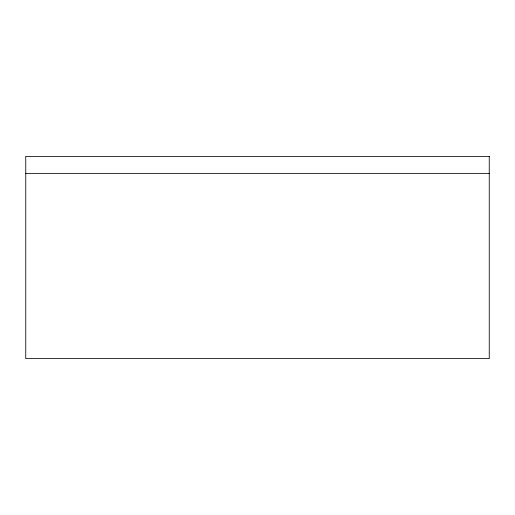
<?xml version="1.0" encoding="UTF-8"?>
<svg xmlns="http://www.w3.org/2000/svg" width="515" height="515" viewBox="0 0 515 515"><rect width="100%" height="100%" fill="white"/><g stroke="black" fill="none" stroke-linecap="round" stroke-linejoin="round"><path stroke-width="0.77" d="M25.75 173.368L489.25 173.368M489.25 156.38L25.75 156.38L25.75 358.62L489.25 358.62L489.25 156.38"/></g></svg>
